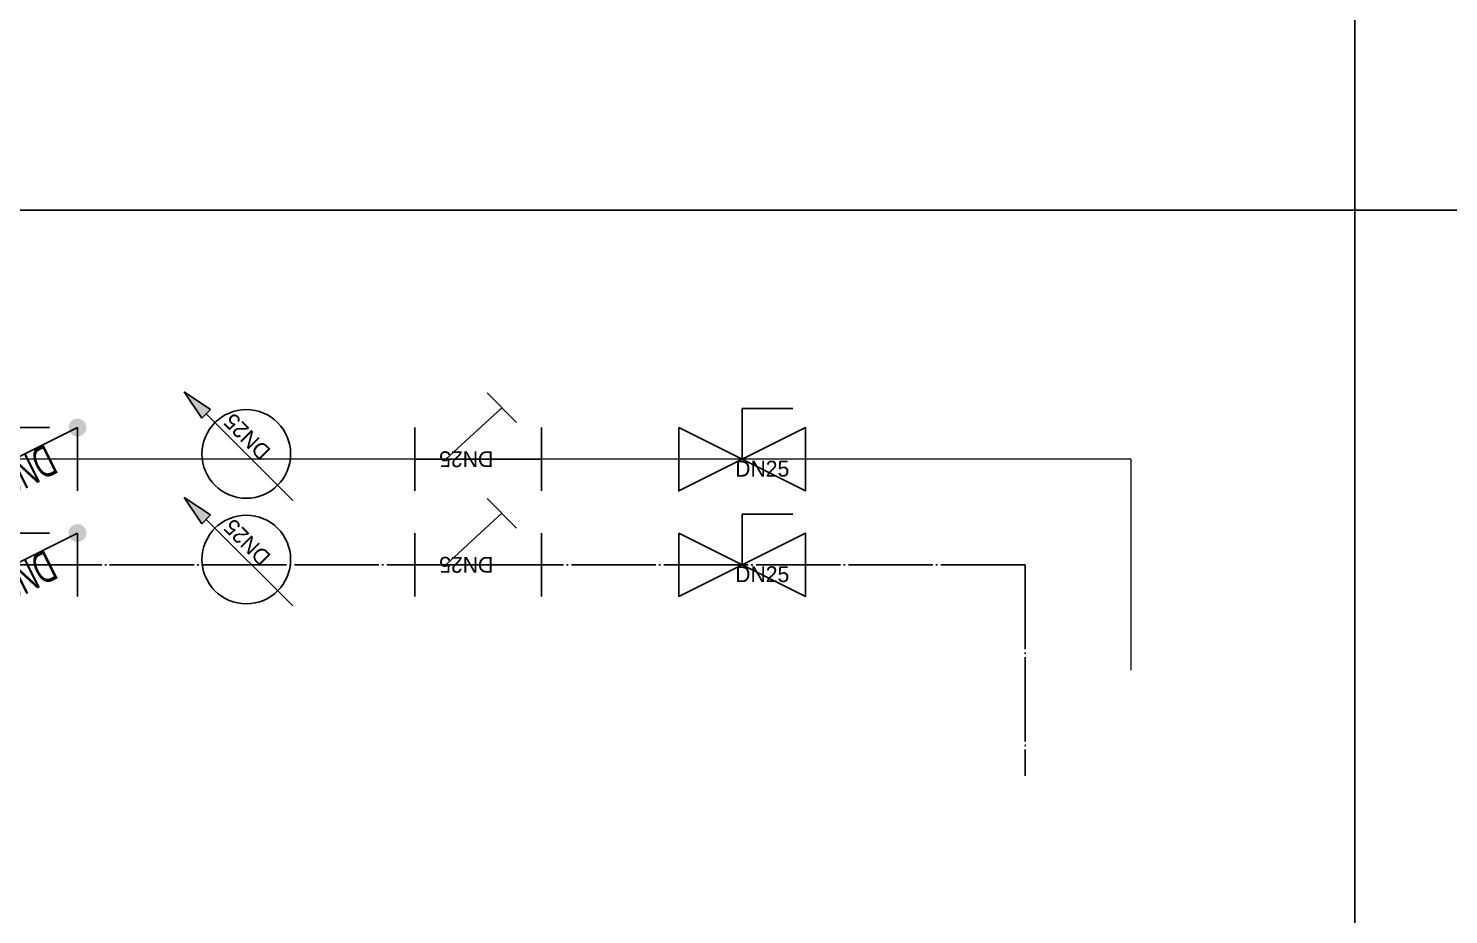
# Model space of a CAD drawing. Header units: centimetres. Extents: x 0 to 3740, y -4063 to 107.
# Drawn here: x 71.3 to 166.3, y -1189.3 to -1130 of the extents above; entities that cross this region are included whole.
import ezdxf
from ezdxf.enums import TextEntityAlignment as Align

# ---------------------------------------------------------------- set-up
doc = ezdxf.new("R2010")
doc.units = ezdxf.units.CM
doc.linetypes.add('SICAK SU HATTI', pattern=[4.6, 4, -0.15, 0.075, -0.15, 0.075, -0.15])
doc.linetypes.add('SOGUK SU HATTI', pattern=[4.375, 4, -0.15, 0.075, -0.15])
doc.layers.add('MTY-SICAKSU-BORU', color=10, linetype='SICAK SU HATTI', lineweight=0)
for name, color, linetype in [('MTY-SOGUKSU-BORU', 3, 'SOGUK SU HATTI'), ('MTY-VANA', 1, 'Continuous'), ('ROTAS-LEJANT-CERCEVE', 7, 'Continuous'), ('ROTAS-SIHHI-SEMBOL', 5, 'Continuous')]:
    doc.layers.add(name, color=color, linetype=linetype)
doc.styles.add('CAP', font='wturkce.SHX', dxfattribs={"width": 0.65})

# ---------------------------------------------------------------- blocks, each defined once
blk = doc.blocks.new('MTY-KURESEL VANA1')
at = {"layer": 'MTY-VANA'}
for p, q in [((0, 0), (0, 8)), ((0, 8), (8, 8))]:
    blk.add_line(p, q, dxfattribs=at)
blk.add_lwpolyline([(-10, 5), (-10, -5), (10, 5), (10, -5), (-10, 5)], dxfattribs=at)
blk.add_attdef('CAP', (-1.1, -2.75), '', height=2.5, dxfattribs=at)
blk = doc.blocks.new('MTY-PISLIK TUTUCU1')
at = {"layer": 'MTY-VANA', "color": 1, "ltscale": 75}
for p, q in [((-6.05, 5.77), (-1.41, 10.47)), ((5.13, 0), (-3.72, 8.12))]:
    blk.add_line(p, q, dxfattribs=at)
at = {"layer": 'MTY-VANA'}
for p, q in [((-10, -5), (-10, 5)), ((10, -5), (10, 5)), ((-10, 0), (10, 0))]:
    blk.add_line(p, q, dxfattribs=at)
blk.add_attdef('CAP', (-2.37, -1.23), '', height=2.5, dxfattribs=at)
blk = doc.blocks.new('MTY-SU SAYACI1')
at = {"layer": 'MTY-VANA'}
blk.add_hatch(color=256, dxfattribs=at).paths.add_polyline_path([(9.8, 9.8), (5.64, 7.03), (7.03, 5.64)])
for p, q in [((5.64, 7.03), (9.8, 9.8)), ((7.03, 5.64), (9.8, 9.8)), ((7.03, 5.64), (5.64, 7.03)), ((-7.33, -7.33), (6.34, 6.34))]:
    blk.add_line(p, q, dxfattribs=at)
blk.add_circle((0, 0), 7, dxfattribs=at)
blk.add_attdef('CAP', (-2.29, -1.15), '', height=2.5, rotation=45, dxfattribs=at)
blk = doc.blocks.new('MTY-CEKVALF VANA1')
at = {"layer": 'MTY-VANA'}
h = blk.add_hatch(color=256, dxfattribs=at)
edge = h.paths.add_edge_path()
edge.add_arc((-10, 5), 1.41, 180, 540, ccw=False)
for p, q in [((5.6, 5), (0, 7.32)), ((-10, -5), (-10, 5)), ((-10, 5), (10, -5)), ((-5.6, 5), (5.6, 5)), ((10, -5), (10, 5))]:
    blk.add_line(p, q, dxfattribs=at)
at = {"layer": 'MTY-VANA', "style": 'CAP', "width": 0.65}
blk.add_attdef('CAP', text='', height=5, rotation=153.4349, dxfattribs=at).set_placement((0, 0), align=Align.CENTER)
blk = doc.blocks.new('MTY-SICAK SU SAYACI COKLU')
at = {"layer": 'MTY-SICAKSU-BORU', "ltscale": 50}
for q in [(-80, 5), (5, -5)]:
    blk.add_line((5, 5), q, dxfattribs=at)
at = {"layer": 'MTY-SOGUKSU-BORU'}
for q in [(-80, 0), (0, -10)]:
    blk.add_line((0, 0), q, dxfattribs=at)
at = {"layer": 'MTY-VANA'}
ref = blk.add_blockref('MTY-SU SAYACI1', (-36.9, 5.247), dxfattribs=dict(at, xscale=-0.3, yscale=0.3, zscale=0.3))
ref.add_attrib('CAP', 'DN25', (-35.691, 5.425), dxfattribs={"height": 0.75, "rotation": 135})
ref = blk.add_blockref('MTY-PISLIK TUTUCU1', (-25.909, 5), dxfattribs=dict(at, xscale=-0.3, yscale=0.3, zscale=0.3))
ref.add_attrib('CAP', 'DN25', (-25.199, 5.372), dxfattribs={"height": 0.75, "rotation": 180})
ref = blk.add_blockref('MTY-CEKVALF VANA1', (-47.9, 5), dxfattribs=dict(at, xscale=-0.3, yscale=0.3, zscale=0.3))
ref.add_attrib('CAP', 'DN25', dxfattribs={"height": 1.5, "rotation": 206.56505, "style": 'CAP', "width": 0.65}).set_placement((-47.9, 5), align=Align.CENTER)
at = {"layer": 'MTY-VANA', "xscale": 0.3, "yscale": 0.3, "zscale": 0.5}
for p in [(-13.409, 5), (-13.409, 0)]:
    blk.add_blockref('MTY-KURESEL VANA1', p, dxfattribs=at).add_auto_attribs({'CAP': 'DN25'})
at = {"layer": 'MTY-VANA'}
ref = blk.add_blockref('MTY-SU SAYACI1', (-36.9, 0.247), dxfattribs=dict(at, xscale=-0.3, yscale=0.3, zscale=0.3))
ref.add_attrib('CAP', 'DN25', (-35.691, 0.425), dxfattribs={"height": 0.75, "rotation": 135})
ref = blk.add_blockref('MTY-PISLIK TUTUCU1', (-25.909, 0), dxfattribs=dict(at, xscale=-0.3, yscale=0.3, zscale=0.3))
ref.add_attrib('CAP', 'DN25', (-25.199, 0.372), dxfattribs={"height": 0.75, "rotation": 180})
ref = blk.add_blockref('MTY-CEKVALF VANA1', (-47.9, 0), dxfattribs=dict(at, xscale=-0.3, yscale=0.3, zscale=0.3))
ref.add_attrib('CAP', 'DN25', dxfattribs={"height": 1.5, "rotation": 206.56505, "style": 'CAP', "width": 0.65}).set_placement((-47.9, 0), align=Align.CENTER)

msp = doc.modelspace()

# ---------------------------------------------------------------- linework, layer by layer
at = {"layer": 'ROTAS-LEJANT-CERCEVE'}
for points in [[(10, -1142.191), (160, -1142.191), (160, -1092.191), (10, -1092.191)], [(160, -1142.191), (580, -1142.191), (580, -1092.191), (160, -1092.191)], [(10, -1192.191), (160, -1192.191), (160, -1142.191), (10, -1142.191)], [(160, -1192.191), (580, -1192.191), (580, -1142.191), (160, -1142.191)]]:
    msp.add_lwpolyline(points, close=True, dxfattribs=at)

# ---------------------------------------------------------------- block references
at = {"layer": 'ROTAS-SIHHI-SEMBOL', "xscale": 1.411764705882353, "yscale": 1.411764705882353}
msp.add_blockref('MTY-SICAK SU SAYACI COKLU', (137.941, -1165.912), dxfattribs=at)

doc.saveas('drawing.dxf')
